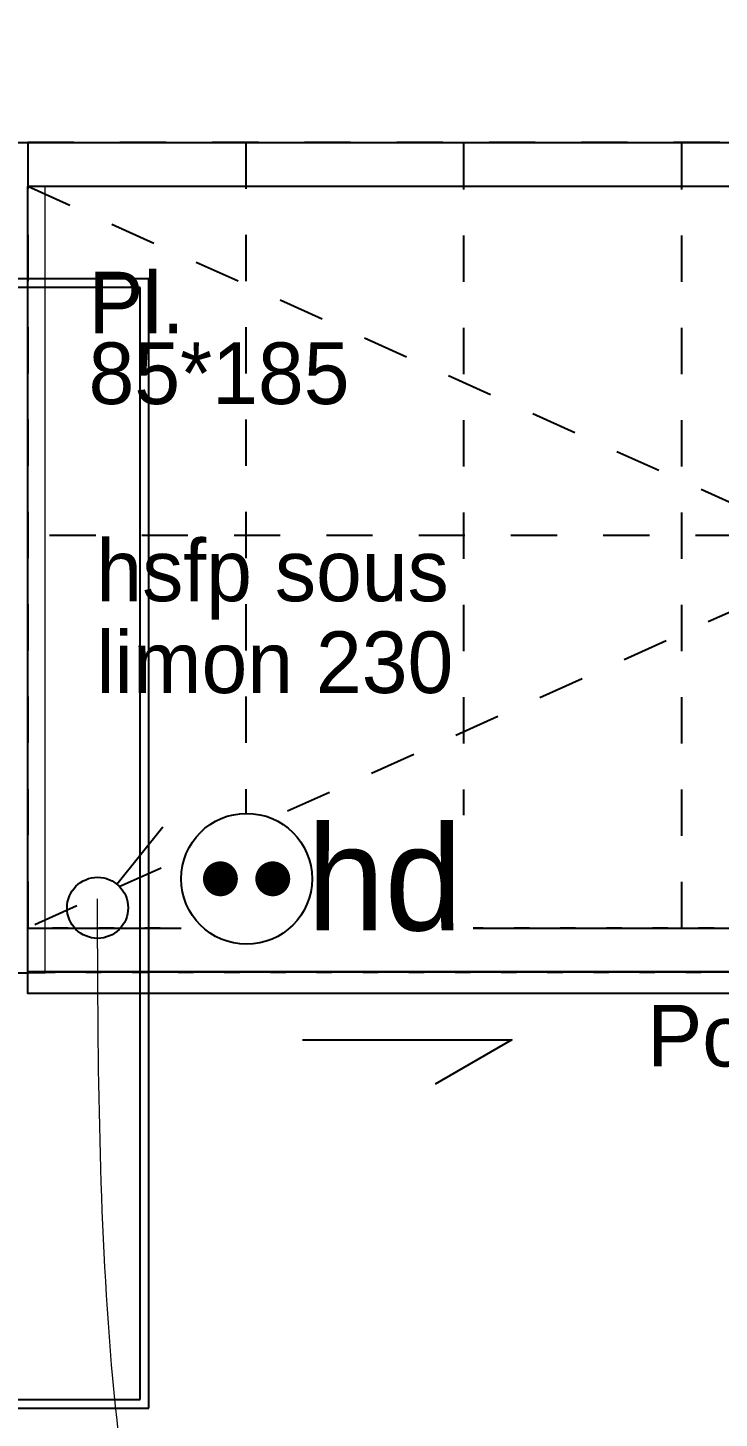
# Model space of a CAD drawing. Header units: centimetres. Extents: x 2648 to 12729, y 1890 to 6224.
# Drawn here: x 5423 to 5502.2, y 3870.2 to 4029.5 of the extents above; entities that cross this region are included whole.
import ezdxf

# ---------------------------------------------------------------- set-up
doc = ezdxf.new("R2010")
doc.units = ezdxf.units.CM
doc.linetypes.add('Style de ligne -5', pattern=[0.20828, 0.069425, -0.138855])
doc.linetypes.add('VW-01', pattern=[0.41656, 0.20828, -0.20828])
for name, color, linetype in [('B aménagement intérieur', 252, 'Continuous'), ('B Faux plafonds', 9, 'Continuous'), ('B Général', 252, 'Continuous'), ('C ANNOTATIONS-prestations', 252, 'Continuous'), ('D SURFACES-shab', 252, 'Continuous')]:
    doc.layers.add(name, color=color, linetype=linetype)
doc.layers.add('prlm-CHAUFF', color=4, linetype='Continuous', lineweight=25)
doc.layers.add('prlm-ELEC-CFO', color=10, linetype='Continuous', lineweight=25)
doc.styles.add('Eurostile', font='Eurosti.TTF')
doc.styles.add('prlm-elec-cfo', font='comic.ttf', dxfattribs={"height": 12})

# ---------------------------------------------------------------- blocks, each defined once
blk = doc.blocks.new('A 80.Escalier duplex bas BAT A')
at = {"layer": 'B aménagement intérieur', "linetype": 'VW-01', "ltscale": 25.4, "flags": 128}
blk.add_lwpolyline([(-87.67, -13.96), (-87.67, -103.96), (101.33, -103.96), (101.33, -58.96), (12.33, -13.96)], close=True, dxfattribs=at)
at = {"layer": 'C ANNOTATIONS-prestations', "linetype": 'VW-01', "ltscale": 25.4}
for p, q in [((-62.67, -13.96), (-62.67, -103.96)), ((-37.67, -103.96), (-37.67, -13.96)), ((-12.67, -103.96), (-12.67, -13.96))]:
    blk.add_line(p, q, dxfattribs=at)
at = {"layer": 'C ANNOTATIONS-prestations', "linetype": 'VW-01', "ltscale": 25.4, "flags": 128}
blk.add_lwpolyline([(56.33, -36.46), (56.33, -58.96), (-87.67, -58.96)], dxfattribs=at)
blk = doc.blocks.new('A 80.Groupe-5-1')
at = {"layer": 'B Général', "linetype": 'VW-01', "ltscale": 25.4}
for p, q in [((5422.96, 4011.39), (5611.96, 3926.39)), ((5611.96, 4011.36), (5422.96, 3926.39))]:
    blk.add_line(p, q, dxfattribs=at)
at = {"layer": 'B Général', "linetype": 'Continuous', "flags": 128}
for points in [[(5611.96, 3926.39), (5611.96, 3921.39), (5422.96, 3921.39), (5422.96, 3926.39)], [(5514.96, 3921.39), (5514.96, 3918.89), (5422.96, 3918.89), (5422.96, 3921.39)]]:
    blk.add_lwpolyline(points, close=True, dxfattribs=at)
at = {"layer": 'B Général', "char_height": 7.059, "attachment_point": 1, "line_spacing_factor": 0.894142, "style": 'Eurostile'}
for s, insert in [('Pl.', (5429.93, 4001.59)), ('Porte coulissante', (5494, 3917.59))]:
    blk.add_mtext(s, dxfattribs=dict(at, insert=insert))
at = {"layer": 'C ANNOTATIONS-prestations', "insert": (5429.93, 3989.91), "char_height": 7.059, "attachment_point": 4, "line_spacing_factor": 0.894142, "style": 'Eurostile'}
blk.add_mtext('85*185', dxfattribs=at)
blk = doc.blocks.new('A 80.Groupe-6-1')
at = {"layer": 'B aménagement intérieur', "linetype": 'Continuous'}
for p, q in [((5417.96, 4016.39), (5611.96, 4016.39)), ((5417.96, 4016.39), (5611.96, 4016.39)), ((5422.96, 3921.27), (5422.96, 4011.39)), ((5422.96, 3921.27), (5422.96, 4011.39)), ((5422.96, 4011.39), (5611.96, 4011.39)), ((5422.96, 4011.39), (5611.96, 4011.39))]:
    blk.add_line(p, q, dxfattribs=at)
at = {"layer": 'B Général', "linetype": 'Continuous'}
blk.add_line((5416.48, 3921.27), (5422.96, 3921.27), dxfattribs=at)
blk.add_line((5416.48, 3921.27), (5422.96, 3921.27), dxfattribs=at)
at = {"layer": 'B Général', "linetype": 'Continuous', "flags": 128}
blk.add_lwpolyline([(5454.46, 3913.6), (5478.47, 3913.6), (5469.67, 3908.52)], dxfattribs=at)
at = {"layer": 'D SURFACES-shab', "lineweight": 18, "flags": 128}
blk.add_lwpolyline([(5611.96, 3551.64), (5323.48, 3551.64), (5323.48, 3921.27), (5424.96, 3921.27), (5424.96, 4011.39), (5611.96, 4011.36), (5611.96, 3911.26)], close=True, dxfattribs=at)
at = {"layer": 'B aménagement intérieur'}
blk.add_blockref('A 80.Groupe-5-1', (0, 0), dxfattribs=at)
at = {"layer": 'B Général'}
blk.add_blockref('A 80.Escalier duplex bas BAT A', (5510.63, 4030.35), dxfattribs=at)
blk = doc.blocks.new('xi.PCHD')
at = {"color": 0, "lineweight": 5}
blk.add_wipeout([(-7.5, -7.5), (7.5, -7.5), (7.5, 7.5), (-7.5, 7.5)], dxfattribs=at).dxf.layer = 'prlm-ELEC-CFO'
at = {"layer": 'prlm-ELEC-CFO', "color": 0, "linetype": 'ByBlock', "lineweight": 5, "const_width": 2}
for points in [[(-4, 0, 1), (-2, 0, 1)], [(2, 0, 1), (4, 0, 1)]]:
    blk.add_lwpolyline(points, format="xyb", close=True, dxfattribs=at)
at = {"layer": 'prlm-ELEC-CFO', "color": 0, "linetype": 'ByBlock', "lineweight": -2}
blk.add_circle((0, 0), 7.5, dxfattribs=at)
blk = doc.blocks.new('xi.SA')
at = {"layer": 'prlm-ELEC-CFO', "color": 0}
blk.add_lwpolyline([(0.2, -1.28), (5.5, 5.28)], dxfattribs=at)
blk.add_circle((-2, -4), 3.5, dxfattribs=at)

msp = doc.modelspace()

# ---------------------------------------------------------------- linework, layer by layer
at = {"layer": 'B Faux plafonds', "linetype": 'Style de ligne -5', "ltscale": 25.4, "flags": 128}
for points in [[(5027.965, 4282.333), (5027.965, 4112.389), (5102.965, 4112.389), (5102.965, 4029.515), (5027.965, 4029.515), (5027.965, 3551.389), (5611.965, 3551.389), (5611.965, 3921.389), (5554.6, 3921.389), (5554.6, 3921.299), (5424.965, 3921.299), (5424.965, 3921.293), (5318.484, 3921.318), (5318.484, 4029.515), (5290.888, 4029.515), (5290.888, 4134.389), (5285.888, 4134.389), (5285.888, 4282.333)], [(5422.965, 4011.389), (5522.965, 4011.389), (5522.965, 3926.389), (5422.965, 3926.389)]]:
    msp.add_lwpolyline(points, close=True, dxfattribs=at)
at = {"layer": 'prlm-CHAUFF', "ltscale": 50}
for p, q in [((5436.85, 4000.8), (5391.896, 4000.8)), ((5436.85, 3871.387), (5436.85, 4000.8)), ((5435.85, 3999.8), (5392.896, 3999.8)), ((5435.85, 3872.387), (5435.85, 3999.8)), ((5064.418, 3872.387), (5435.85, 3872.387)), ((5064.418, 3871.387), (5436.85, 3871.387))]:
    msp.add_line(p, q, dxfattribs=at)
at = {"layer": 'prlm-ELEC-CFO', "lineweight": 13}
for points in [[(5421.513, 4118.449), (5435.392, 4101.103), (5521.7, 4089.21), (5551.243, 4037.478), (5597.091, 4032.875)], [(5474.15, 3765.34), (5441.802, 3828.511), (5430.95, 3929.736)]]:
    msp.add_spline(points, degree=3, dxfattribs=at)

# ---------------------------------------------------------------- block references
at = {"layer": 'B aménagement intérieur'}
msp.add_blockref('A 80.Groupe-6-1', (0, 0), dxfattribs=at)

# ---------------------------------------------------------------- texts
at = {"layer": 'C ANNOTATIONS-prestations', "insert": (5430.826, 3953.221), "char_height": 7.059, "width": 58.17352, "attachment_point": 7, "line_spacing_factor": 0.894142, "style": 'Eurostile'}
msp.add_mtext('hsfp sous limon 230', dxfattribs=at)

# ---------------------------------------------------------------- next in the draw order: texts
at = {"layer": 'prlm-ELEC-CFO', "lineweight": 20, "insert": (5463.882, 3932.035), "char_height": 12, "attachment_point": 5, "line_spacing_factor": 0.8, "style": 'prlm-elec-cfo', "bg_fill": 3, "box_fill_scale": 1.1, "bg_fill_color": 256, "bg_fill_transparency": 0}
msp.add_mtext('hd', dxfattribs=at)

# ---------------------------------------------------------------- next in the draw order: block references
at = {"layer": 'prlm-ELEC-CFO'}
msp.add_blockref('xi.PCHD', (5448.05, 3932.035), dxfattribs=at)

# ---------------------------------------------------------------- next in the draw order: block references
msp.add_blockref('xi.SA', (5432.965, 3932.711), dxfattribs=at)

doc.saveas('drawing.dxf')
